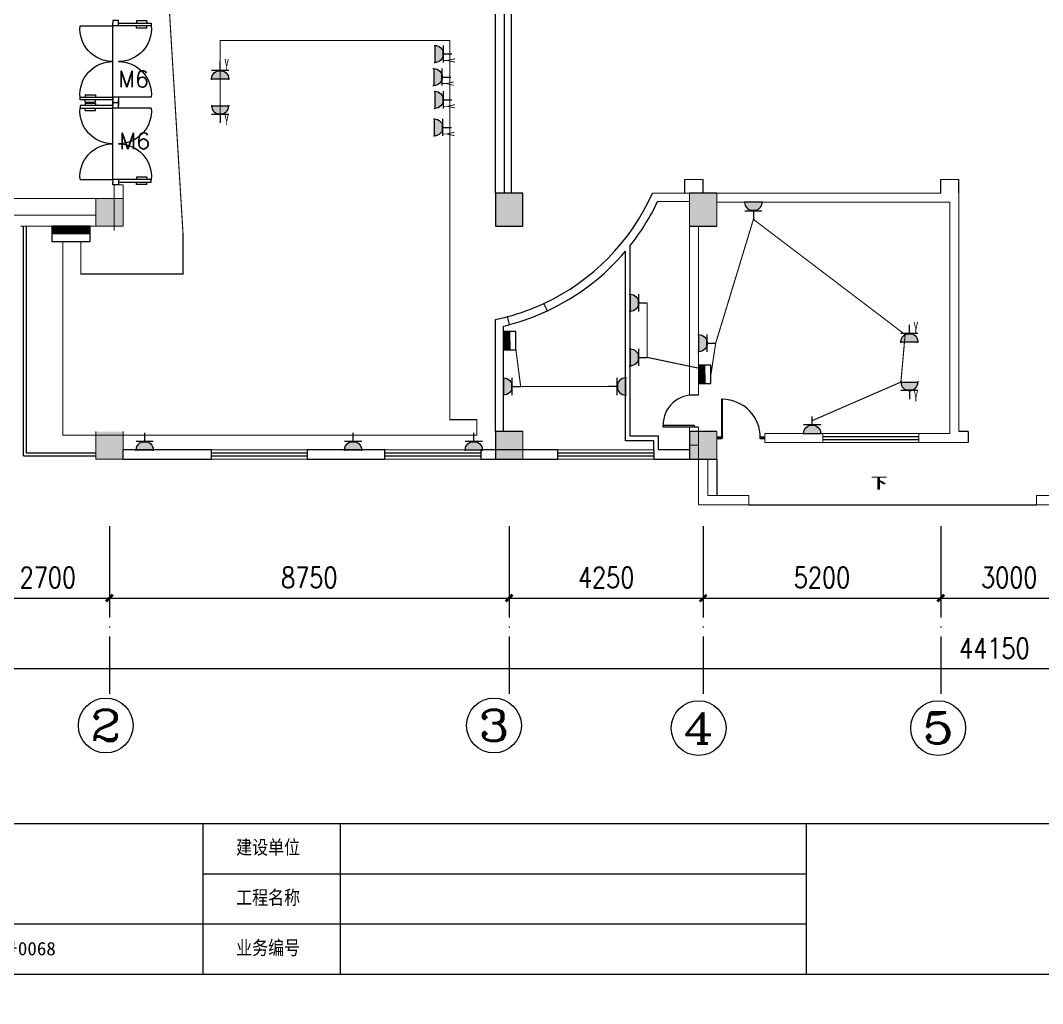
# Model space of a CAD drawing. Extents: x 1487452 to 1619693, y 165319 to 350168.
# Drawn here: x 1512356 to 1534736, y 309120 to 330640 of the extents above; entities that cross this region are included whole.
import ezdxf
from ezdxf.enums import TextEntityAlignment as Align

# ---------------------------------------------------------------- set-up
doc = ezdxf.new("R2010")
doc.units = 0
doc.header["$LTSCALE"] = 1000
doc.header["$MEASUREMENT"] = 0
doc.linetypes.add('DASH', pattern=[0.35, 0.25, -0.1])
doc.linetypes.add('DOTE', pattern=[2.42, 2, -0.2, 0.02, -0.2])
doc.layers.get('0').update_dxf_attribs({"linetype": 'CONTINUOUS'})
doc.layers.get('Defpoints').update_dxf_attribs({"linetype": 'CONTINUOUS'})
for name, color, linetype in [('AXIS', 3, 'CONTINUOUS'), ('AXIS_TEXT', 7, 'CONTINUOUS'), ('COLUMN', 9, 'CONTINUOUS'), ('Dim3', 30, 'CONTINUOUS'), ('DIME', 3, 'CONTINUOUS'), ('DOTE', 1, 'DOTE'), ('EQUIP', 3, 'CONTINUOUS'), ('FIT', 1, 'CONTINUOUS'), ('G', 4, 'CONTINUOUS'), ('PUB_TEXT', 7, 'CONTINUOUS'), ('WALL', 4, 'CONTINUOUS'), ('WORD', 2, 'CONTINUOUS')]:
    doc.layers.add(name, color=color, linetype=linetype)
doc.styles.add('-宋体', font='SimSun.ttf', dxfattribs={"width": 0.8})
doc.styles.add('_TCH_AXIS', font='COMPLEX', dxfattribs={"bigfont": 'GBCBIG'})
doc.styles.add('_TCH_DIM', font='SIMPLEX', dxfattribs={"bigfont": 'GBCBIG'})
doc.styles.add('DIM_FONT', font='SIMPLEX.shx', dxfattribs={"width": 0.8})
doc.styles.get("Standard").update_dxf_attribs({"font": 'GBENOR', "bigfont": 'GBCBIG'})
doc.styles.add('黑体', font='SIMHEI.TTF')
doc.dimstyles.new('DIMN150', dxfattribs={"dimscale": 1.5, "dimtxt": 300, "dimasz": 100, "dimexe": 250, "dimexo": 300, "dimgap": 150, "dimtad": 1, "dimdec": 0, "dimzin": 0, "dimdsep": 46, "dimtxsty": 'DIM_FONT', "dimblk": 'ARCHTICK', "dimcen": 0.09, "dimclrt": 7, "dimazin": 2, "dimtfac": 1, "dimtdec": 0, "dimtix": 1, "dimtmove": 2, "dimatfit": 3, "dimldrblk": 'ARCHTICK', "dimfxl": 1, "dimtolj": 1, "dimtzin": 0, "dimarcsym": 0})

# ---------------------------------------------------------------- blocks, each defined once
blk = doc.blocks.new('_ArchTick')
at = {"color": 0, "linetype": 'ByBlock', "const_width": 0.4}
blk.add_lwpolyline([(-0.5, -0.5), (0.5, 0.5)], dxfattribs=at)
blk = doc.blocks.new('*D54')
at = {"layer": 'AXIS', "color": 0, "linetype": 'Continuous', "lineweight": -2, "transparency": 16777216}
for p, q in [((1511606, 319121), (1511606, 317621)), ((1514306, 319121), (1514306, 317621)), ((1511606, 317996), (1514306, 317996))]:
    blk.add_line(p, q, dxfattribs=at)
at = {"layer": 'Defpoints', "color": 0, "linetype": 'Continuous', "transparency": 16777216}
for p in [(1511606, 319571), (1514306, 319571), (1514306, 317996)]:
    blk.add_point(p, dxfattribs=at)
at = {"layer": 'AXIS', "color": 0, "linetype": 'Continuous', "lineweight": -2, "transparency": 16777216, "xscale": 150, "yscale": 150, "zscale": 150, "rotation": 180}
blk.add_blockref('_ArchTick', (1511606, 317996), dxfattribs=at)
at = {"layer": 'AXIS', "color": 0, "linetype": 'Continuous', "lineweight": -2, "transparency": 16777216, "xscale": 150, "yscale": 150, "zscale": 150}
blk.add_blockref('_ArchTick', (1514306, 317996), dxfattribs=at)
at = {"layer": 'AXIS', "color": 2, "linetype": 'Continuous', "transparency": 16777216, "insert": (1512956, 318446), "char_height": 450, "attachment_point": 5, "style": 'DIM_FONT'}
blk.add_mtext('\\A1;2700', dxfattribs=at)
blk = doc.blocks.new('*D55')
at = {"layer": 'AXIS', "color": 0, "linetype": 'Continuous', "lineweight": -2, "transparency": 16777216}
for p, q in [((1514306, 319121), (1514306, 317621)), ((1523056, 319121), (1523056, 317621)), ((1514306, 317996), (1523056, 317996))]:
    blk.add_line(p, q, dxfattribs=at)
at = {"layer": 'Defpoints', "color": 0, "linetype": 'Continuous', "transparency": 16777216}
for p in [(1514306, 319571), (1523056, 319571), (1523056, 317996)]:
    blk.add_point(p, dxfattribs=at)
at = {"layer": 'AXIS', "color": 0, "linetype": 'Continuous', "lineweight": -2, "transparency": 16777216, "xscale": 150, "yscale": 150, "zscale": 150, "rotation": 180}
blk.add_blockref('_ArchTick', (1514306, 317996), dxfattribs=at)
at = {"layer": 'AXIS', "color": 0, "linetype": 'Continuous', "lineweight": -2, "transparency": 16777216, "xscale": 150, "yscale": 150, "zscale": 150}
blk.add_blockref('_ArchTick', (1523056, 317996), dxfattribs=at)
at = {"layer": 'AXIS', "color": 2, "linetype": 'Continuous', "transparency": 16777216, "insert": (1518681, 318446), "char_height": 450, "attachment_point": 5, "style": 'DIM_FONT'}
blk.add_mtext('\\A1;8750', dxfattribs=at)
blk = doc.blocks.new('*D56')
at = {"layer": 'AXIS', "color": 0, "linetype": 'Continuous', "lineweight": -2, "transparency": 16777216}
for p, q in [((1523056, 319121), (1523056, 317621)), ((1527306, 319121), (1527306, 317621)), ((1523056, 317996), (1527306, 317996))]:
    blk.add_line(p, q, dxfattribs=at)
at = {"layer": 'Defpoints', "color": 0, "linetype": 'Continuous', "transparency": 16777216}
for p in [(1523056, 319571), (1527306, 319571), (1527306, 317996)]:
    blk.add_point(p, dxfattribs=at)
at = {"layer": 'AXIS', "color": 0, "linetype": 'Continuous', "lineweight": -2, "transparency": 16777216, "xscale": 150, "yscale": 150, "zscale": 150, "rotation": 180}
blk.add_blockref('_ArchTick', (1523056, 317996), dxfattribs=at)
at = {"layer": 'AXIS', "color": 0, "linetype": 'Continuous', "lineweight": -2, "transparency": 16777216, "xscale": 150, "yscale": 150, "zscale": 150}
blk.add_blockref('_ArchTick', (1527306, 317996), dxfattribs=at)
at = {"layer": 'AXIS', "color": 2, "linetype": 'Continuous', "transparency": 16777216, "insert": (1525181, 318446), "char_height": 450, "attachment_point": 5, "style": 'DIM_FONT'}
blk.add_mtext('\\A1;4250', dxfattribs=at)
blk = doc.blocks.new('*D57')
at = {"layer": 'AXIS', "color": 0, "linetype": 'Continuous', "lineweight": -2, "transparency": 16777216}
for p, q in [((1527306, 319121), (1527306, 317621)), ((1532506, 319121), (1532506, 317621)), ((1527306, 317996), (1532506, 317996))]:
    blk.add_line(p, q, dxfattribs=at)
at = {"layer": 'Defpoints', "color": 0, "linetype": 'Continuous', "transparency": 16777216}
for p in [(1527306, 319571), (1532506, 319571), (1532506, 317996)]:
    blk.add_point(p, dxfattribs=at)
at = {"layer": 'AXIS', "color": 0, "linetype": 'Continuous', "lineweight": -2, "transparency": 16777216, "xscale": 150, "yscale": 150, "zscale": 150, "rotation": 180}
blk.add_blockref('_ArchTick', (1527306, 317996), dxfattribs=at)
at = {"layer": 'AXIS', "color": 0, "linetype": 'Continuous', "lineweight": -2, "transparency": 16777216, "xscale": 150, "yscale": 150, "zscale": 150}
blk.add_blockref('_ArchTick', (1532506, 317996), dxfattribs=at)
at = {"layer": 'AXIS', "color": 2, "linetype": 'Continuous', "transparency": 16777216, "insert": (1529906, 318446), "char_height": 450, "attachment_point": 5, "style": 'DIM_FONT'}
blk.add_mtext('\\A1;5200', dxfattribs=at)
blk = doc.blocks.new('*D58')
at = {"layer": 'AXIS', "color": 0, "linetype": 'Continuous', "lineweight": -2, "transparency": 16777216}
for p, q in [((1532506, 319121), (1532506, 317621)), ((1535506, 319121), (1535506, 317621)), ((1532506, 317996), (1535506, 317996))]:
    blk.add_line(p, q, dxfattribs=at)
at = {"layer": 'Defpoints', "color": 0, "linetype": 'Continuous', "transparency": 16777216}
for p in [(1532506, 319571), (1535506, 319571), (1535506, 317996)]:
    blk.add_point(p, dxfattribs=at)
at = {"layer": 'AXIS', "color": 0, "linetype": 'Continuous', "lineweight": -2, "transparency": 16777216, "xscale": 150, "yscale": 150, "zscale": 150, "rotation": 180}
blk.add_blockref('_ArchTick', (1532506, 317996), dxfattribs=at)
at = {"layer": 'AXIS', "color": 0, "linetype": 'Continuous', "lineweight": -2, "transparency": 16777216, "xscale": 150, "yscale": 150, "zscale": 150}
blk.add_blockref('_ArchTick', (1535506, 317996), dxfattribs=at)
at = {"layer": 'AXIS', "color": 2, "linetype": 'Continuous', "transparency": 16777216, "insert": (1534006, 318446), "char_height": 450, "attachment_point": 5, "style": 'DIM_FONT'}
blk.add_mtext('\\A1;3000', dxfattribs=at)
blk = doc.blocks.new('*D62')
at = {"layer": 'AXIS', "color": 0, "linetype": 'Continuous', "lineweight": -2, "transparency": 16777216}
for p, q in [((1511606, 319121), (1511606, 316072)), ((1555756, 319121), (1555756, 316072)), ((1555756, 316447), (1511606, 316447))]:
    blk.add_line(p, q, dxfattribs=at)
at = {"layer": 'Defpoints', "color": 0, "linetype": 'Continuous', "transparency": 16777216}
for p in [(1511606, 319571), (1555756, 319571), (1511606, 316447)]:
    blk.add_point(p, dxfattribs=at)
at = {"layer": 'AXIS', "color": 0, "linetype": 'Continuous', "lineweight": -2, "transparency": 16777216, "xscale": 150, "yscale": 150, "zscale": 150, "rotation": 180}
blk.add_blockref('_ArchTick', (1511606, 316447), dxfattribs=at)
at = {"layer": 'AXIS', "color": 0, "linetype": 'Continuous', "lineweight": -2, "transparency": 16777216, "xscale": 150, "yscale": 150, "zscale": 150}
blk.add_blockref('_ArchTick', (1555756, 316447), dxfattribs=at)
at = {"layer": 'AXIS', "color": 2, "linetype": 'Continuous', "transparency": 16777216, "insert": (1533681, 316897), "char_height": 450, "attachment_point": 5, "style": 'DIM_FONT'}
blk.add_mtext('\\A1;44150', dxfattribs=at)
blk = doc.blocks.new('L0000CG0')
at = {"layer": 'WORD', "style": '黑体', "width": 1.043383}
blk.add_text('建筑装饰设计甲级        编号0068', height=274.62, dxfattribs=at).set_placement((0, -56), align=Align.BOTTOM_LEFT)
blk = doc.blocks.new('_LINKPT1')
blk.add_line((0, 0), (0, 0))
blk = doc.blocks.new('M_X23')
for p, q in [((-0.5, 1.05), (-0.5, 1)), ((-0.5, 1), (0.5, 1)), ((0.5, 1.05), (0.5, 1)), ((0.5, 0.5), (-0.5, 0.5)), ((0, 0.5), (0, 0))]:
    blk.add_line(p, q)
blk.add_arc((0, 1), 0.5, 180, 0)
for points in [[(0.433, 0.75), (-0.433, 0.75), (0.5, 1), (-0.5, 1)], [(0.25, 0.567), (-0.25, 0.567), (0.433, 0.75), (-0.433, 0.75)], [(0, 0.5), (0, 0.5), (0.25, 0.567), (-0.25, 0.567)]]:
    blk.add_solid(points)
blk.add_blockref('_LINKPT1', (0.001, 0))
at = {"width": 0.8, "flags": 9}
blk.add_attdef('A', (0, 0), '', height=0.00002, dxfattribs=at)
blk = doc.blocks.new('A$C3A87561D')
at = {"layer": 'EQUIP'}
for p, q in [((269, 400), (0, 400)), ((0, 400), (0, 0)), ((143, 0), (134, 400)), ((269, 0), (269, 400)), ((0, 0), (269, 0))]:
    blk.add_line(p, q, dxfattribs=at)
at = {"layer": 'EQUIP', "const_width": 134}
blk.add_lwpolyline([(202, 0), (202, 400)], dxfattribs=at)
at = {"layer": 'EQUIP', "xscale": 448.0338913681917, "yscale": 448.0338913681917, "zscale": 448.0338913681917, "rotation": 90}
for p in [(134, 400), (0, 64), (269, 64)]:
    blk.add_blockref('_LINKPT1', p, dxfattribs=at)
at = {"layer": 'EQUIP', "width": 0.8, "flags": 9}
blk.add_attdef('A', (269, 64), '', height=0.0134, rotation=90, dxfattribs=at)
blk.add_attdef('A', (269, 64), '', height=0.0134, rotation=90, dxfattribs=at)
blk = doc.blocks.new('*X24')
at = {"color": 0}
for p, q in [((-250, 33), (-183, 100)), ((-250, 68), (-218, 100)), ((-247, 0), (-147, 100)), ((-212, 0), (-112, 100)), ((-177, 0), (-77, 100)), ((-141, 0), (-41, 100)), ((-106, 0), (-6, 100)), ((-71, 0), (29, 100)), ((-35, 0), (65, 100)), ((0, 0), (100, 100)), ((35, 0), (135, 100)), ((71, 0), (171, 100)), ((106, 0), (206, 100)), ((141, 0), (241, 100)), ((177, 0), (250, 73)), ((212, 0), (250, 38)), ((247, 0), (250, 3))]:
    blk.add_line(p, q, dxfattribs=at)
blk = doc.blocks.new('M_Z1')
for p, q in [((-0.75, 0.6), (-0.75, 0)), ((0.75, 0.6), (-0.75, 0.6)), ((0.75, 0), (0.75, 0.6)), ((-0.75, 0.3), (0.75, 0.3)), ((-0.75, 0), (0.75, 0))]:
    blk.add_line(p, q)
at = {"const_width": 0.3}
blk.add_lwpolyline([(-0.75, 0.15), (0.75, 0.15)], dxfattribs=at)
for p in [(0, 0.6), (-0.75, 0.3), (0, 0), (0.75, 0.3)]:
    blk.add_blockref('_LINKPT1', p)
at = {"xscale": 0.003, "yscale": 0.003, "zscale": 0.003}
blk.add_blockref('*X24', (0, 0), dxfattribs=at)
at = {"width": 0.8, "flags": 9}
blk.add_attdef('A', (0, 0), '', height=0.00003, dxfattribs=at)
blk.add_attdef('A', (0, 0), '', height=0.00003, dxfattribs=at)

msp = doc.modelspace()

# ---------------------------------------------------------------- hatches: boundary and pattern name
at = {"lineweight": 13}
for points in [[(1527006, 326139.8), (1527606, 326139.8), (1527606, 326859.8), (1527006, 326859.8)], [(1514006, 326139.8), (1514606, 326139.8), (1514606, 326739.8), (1514006, 326739.8)], [(1514006, 321039.8), (1514606, 321039.8), (1514606, 321639.8), (1514006, 321639.8)], [(1514006, 321039.8), (1514606, 321039.8), (1514606, 321639.8), (1514006, 321639.8)], [(1522756, 321039.8), (1523356, 321039.8), (1523356, 321639.8), (1522756, 321639.8)], [(1522756, 321039.8), (1523356, 321039.8), (1523356, 321639.8), (1522756, 321639.8)], [(1527006, 321039.8), (1527606, 321039.8), (1527606, 321639.8), (1527006, 321639.8)], [(1527006, 321039.8), (1527606, 321039.8), (1527606, 321639.8), (1527006, 321639.8)]]:
    msp.add_hatch(color=256, dxfattribs=at).paths.add_polyline_path(points)
at = {"layer": 'Dim3', "ltscale": 0.4}
msp.add_hatch(color=7, dxfattribs=at).paths.add_polyline_path([(1522756, 326139.8), (1523356, 326139.8), (1523356, 326859.8), (1522756, 326859.8)])
h = msp.add_hatch(dxfattribs=at)
h.set_pattern_fill('ANSI34', color=250, scale=50, style=0)
h.set_pattern_definition([(45, (1113513.233, 168078.913), (-26.5165043, 26.5165043), []), (45, (1113522.07, 168078.913), (-26.5165043, 26.5165043), []), (45, (1113530.91, 168078.913), (-26.5165043, 26.5165043), []), (45, (1113539.75, 168078.913), (-26.5165043, 26.5165043), [])])
h.paths.add_polyline_path([(1527706, 321479.8), (1527706, 321519.8), (1527606, 321519.8), (1527606, 321479.8)])
h.paths.add_polyline_path([(1528656, 321519.8), (1528556, 321519.8, -0.0059511), (1528556, 321499.8), (1528556, 321479.8), (1528656, 321479.8)])

# ---------------------------------------------------------------- linework, layer by layer
at = {"lineweight": 13}
for p, q in [((1514606, 327040), (1514406, 327040)), ((1514406, 327040), (1514406, 326039.8)), ((1514606, 326279.8), (1514606, 327040)), ((1526906, 327159.8), (1527306, 327159.8)), ((1532506, 327159.8), (1532906, 327159.8)), ((1526194.9, 326859.8), (1527006, 326859.8)), ((1527006, 326859.8), (1527006, 326139.8)), ((1527606, 326139.8), (1527606, 326859.8)), ((1532506, 326859.8), (1527606, 326859.8)), ((1532906, 321639.8), (1532906, 326859.8)), ((1514006, 326739.8), (1511606, 326739.8)), ((1514606, 326739.8), (1514006, 326739.8)), ((1514006, 326739.8), (1514006, 326139.8)), ((1514606, 326139.8), (1514606, 326739.8)), ((1526310.1, 326679.8), (1527006, 326679.8)), ((1532706, 326659.8), (1527606, 326659.8)), ((1532706, 326659.8), (1532706, 321599.8)), ((1512555.9, 326379.8), (1511805.9, 326379.8)), ((1512555.9, 326379.8), (1514006, 326379.8)), ((1514006, 326139.8), (1512355.9, 326139.8)), ((1514006, 326139.8), (1514606, 326139.8)), ((1527006, 322439.8), (1527006, 326139.8)), ((1527205.9, 322439.8), (1527205.9, 326139.8)), ((1514006, 321639.8), (1514006, 321039.8)), ((1514006, 321639.8), (1514006, 321039.8)), ((1514606, 321039.8), (1514606, 321639.8)), ((1514606, 321039.8), (1514606, 321639.8)), ((1523356, 321039.8), (1523356, 321639.8)), ((1523356, 321039.8), (1523356, 321639.8)), ((1527006, 321639.8), (1527006, 321739.8)), ((1527006, 321639.8), (1527006, 321739.8)), ((1527205.9, 320039.8), (1527205.9, 321739.8)), ((1527205.9, 320039.8), (1527205.9, 321739.8)), ((1527606, 321039.8), (1527606, 321639.8)), ((1527606, 321039.8), (1527606, 321639.8)), ((1528656, 321399.8), (1528656, 321599.8)), ((1529925.9, 321599.8), (1528656, 321599.8)), ((1528656, 321399.8), (1529925.9, 321399.8)), ((1529925.9, 321399.8), (1529925.9, 321599.8)), ((1532025.9, 321599.8), (1532025.9, 321399.8)), ((1532706, 321599.8), (1532025.9, 321599.8)), ((1532025.9, 321399.8), (1533106, 321399.8)), ((1532706, 321599.8), (1532196, 321599.8)), ((1532196, 321399.8), (1533106, 321399.8)), ((1522756, 321239.8), (1522756, 321039.8)), ((1527205.9, 321339.8), (1527006, 321339.8)), ((1527205.9, 321339.8), (1527006, 321339.8)), ((1527006, 321039.8), (1527006, 321239.8)), ((1527006, 321039.8), (1527006, 321239.8)), ((1514006, 321039.8), (1514606, 321039.8)), ((1514006, 321039.8), (1514606, 321039.8)), ((1527405.9, 320239.8), (1527405.9, 321039.8)), ((1527405.9, 320239.8), (1527405.9, 321039.8)), ((1528305.9, 320039.8), (1527205.9, 320039.8)), ((1528305.9, 320239.8), (1527405.9, 320239.8)), ((1528305.9, 320039.8), (1528305.9, 320239.8)), ((1534605.9, 320239.8), (1535405.9, 320239.8)), ((1534605.9, 320239.8), (1534605.9, 320039.8)), ((1534605.9, 320239.8), (1535405.9, 320239.8)), ((1534605.9, 320239.8), (1534605.9, 320039.8)), ((1534605.9, 320039.8), (1535605.9, 320039.8)), ((1534605.9, 320039.8), (1535605.9, 320039.8))]:
    msp.add_line(p, q, dxfattribs=at)
at = {"color": 251, "lineweight": 13}
for p, q in [((1529925.9, 321599.8), (1532025.9, 321599.8)), ((1532025.9, 321399.8), (1529925.9, 321399.8)), ((1518635.9, 321239.8), (1516535.9, 321239.8)), ((1522435.9, 321239.8), (1520335.9, 321239.8)), ((1526225.9, 321239.8), (1524125.9, 321239.8)), ((1518635.9, 321039.8), (1516535.9, 321039.8)), ((1522435.9, 321039.8), (1520335.9, 321039.8)), ((1526225.9, 321039.8), (1524125.9, 321039.8))]:
    msp.add_line(p, q, dxfattribs=at)
at = {"color": 4}
for p, q in [((1504252.2, 313061.8), (1561972.5, 313061.8)), ((1516347.5, 313061.8), (1516347.5, 309763.5)), ((1519358, 313061.8), (1519358, 309763.5)), ((1529556.8, 313061.8), (1529556.8, 309763.5)), ((1516347.5, 311962.4), (1529556.8, 311962.4)), ((1504252.2, 310862.9), (1529556.8, 310862.9))]:
    msp.add_line(p, q, dxfattribs=at)
at = {"color": 7}
msp.add_line((1504252.2, 309763.5), (1561972.5, 309763.5), dxfattribs=at)
msp.add_lwpolyline([(1504252.2, 269359.3), (1504252.2, 309763.5), (1561972.5, 309763.5)], dxfattribs=at)
at = {"layer": 'AXIS', "linetype": 'Continuous'}
for centre in [(1514223.6, 315207.2), (1522723.6, 315207.2), (1527204.7, 315149.2), (1532450.4, 315149.2)]:
    msp.add_circle(centre, 600, dxfattribs=at)
at = {"layer": 'COLUMN', "linetype": 'Continuous'}
for p, q in [((1527606, 326859.8), (1527006, 326859.8)), ((1527006, 326139.8), (1527606, 326139.8)), ((1527205.9, 322439.8), (1527006, 322439.8)), ((1523356, 321639.8), (1522756, 321639.8)), ((1522756, 321639.8), (1522756, 321039.8)), ((1523356, 321639.8), (1522756, 321639.8)), ((1522756, 321639.8), (1522756, 321039.8)), ((1527205.9, 321739.8), (1527006, 321739.8)), ((1527205.9, 321739.8), (1527006, 321739.8)), ((1527606, 321639.8), (1527006, 321639.8)), ((1527006, 321639.8), (1527006, 321039.8)), ((1527606, 321639.8), (1527006, 321639.8)), ((1527006, 321639.8), (1527006, 321039.8)), ((1522756, 321039.8), (1523356, 321039.8)), ((1522756, 321039.8), (1523356, 321039.8)), ((1527205.9, 321039.8), (1527606, 321039.8)), ((1527205.9, 321039.8), (1527606, 321039.8))]:
    msp.add_line(p, q, dxfattribs=at)
at = {"layer": 'Dim3', "color": 7, "ltscale": 0.4}
for p, q in [((1522756, 326859.8), (1522756, 331139.8)), ((1522955.5, 326859.8), (1522955.5, 331139.8)), ((1523356, 326859.8), (1522756, 326859.8)), ((1522756, 326859.8), (1522756, 326139.8)), ((1523356, 326139.8), (1523356, 326859.8)), ((1522756, 326139.8), (1523356, 326139.8)), ((1525705.9, 321539.8), (1525705.9, 325711.5)), ((1525605.9, 321439.8), (1525605.9, 325589.6)), ((1522756, 321639.8), (1522756, 324093.4)), ((1522936, 321639.8), (1522936, 323949.2)), ((1526225.9, 321439.8), (1525605.9, 321439.8)), ((1526325.9, 321539.8), (1525705.9, 321539.8)), ((1526225.9, 321239.8), (1526225.9, 321439.8)), ((1526325.9, 321239.8), (1526325.9, 321539.8)), ((1516535.9, 321239.8), (1514606, 321239.8)), ((1516535.9, 321039.8), (1516535.9, 321239.8)), ((1518635.9, 321239.8), (1518635.9, 321039.8)), ((1520335.9, 321239.8), (1518635.9, 321239.8)), ((1520335.9, 321039.8), (1520335.9, 321239.8)), ((1522435.9, 321239.8), (1522435.9, 321039.8)), ((1524125.9, 321239.8), (1522435.9, 321239.8)), ((1524125.9, 321039.8), (1524125.9, 321239.8)), ((1526225.9, 321239.8), (1526225.9, 321039.8)), ((1527006, 321239.8), (1526325.9, 321239.8)), ((1514606, 321039.8), (1516535.9, 321039.8)), ((1518635.9, 321039.8), (1520335.9, 321039.8)), ((1522435.9, 321039.8), (1524125.9, 321039.8)), ((1526225.9, 321039.8), (1527405.9, 321039.8))]:
    msp.add_line(p, q, dxfattribs=at)
at = {"layer": 'Dim3', "color": 251, "ltscale": 0.4}
for p, q in [((1523105.5, 326859.8), (1523105.5, 331139.8)), ((1514381, 327160), (1514381, 330520)), ((1512425.9, 321109.8), (1512425.9, 326139.8)), ((1512485.9, 321169.8), (1512485.9, 326139.8)), ((1527706, 321519.8), (1527606, 321519.8)), ((1527706, 321479.8), (1527606, 321479.8)), ((1527706, 321479.8), (1527706, 321519.8)), ((1528556, 321479.8), (1528556, 321519.8)), ((1528656, 321519.8), (1528556, 321519.8)), ((1528656, 321479.8), (1528556, 321479.8)), ((1514006, 321169.8), (1512485.9, 321169.8)), ((1512425.9, 321109.8), (1514006, 321109.8)), ((1527606, 321039.8), (1527606, 320239.8)), ((1528305.9, 320039.8), (1534605.9, 320039.8)), ((1528305.9, 320039.8), (1534605.9, 320039.8))]:
    msp.add_line(p, q, dxfattribs=at)
at = {"layer": 'Dim3', "color": 251, "ltscale": 0.4, "extrusion": (0, 0, -1)}
for p, q in [((1514381, 330640), (1514381, 330640)), ((1514501, 330640), (1514381, 330640)), ((1514381, 330640), (1514381, 330580)), ((1514381, 330520), (1514381, 330580)), ((1514501, 330520), (1514501, 330640)), ((1514501, 330640), (1514501, 330640)), ((1514501, 330580), (1515221, 330580)), ((1514501, 330520), (1514501, 330580)), ((1515125.3, 330630.8), (1514894.4, 330630.8)), ((1514894.4, 330630.8), (1514894.4, 330580)), ((1515125.3, 330630.8), (1515125.3, 330580)), ((1515221, 330580), (1515221, 330520)), ((1513661, 330520), (1514381, 330520)), ((1514501, 330520), (1514381, 330520)), ((1515221, 330520), (1514501, 330520)), ((1514894.4, 330469.3), (1514894.4, 330520)), ((1515125.3, 330469.3), (1514894.4, 330469.3)), ((1515125.3, 330469.3), (1515125.3, 330520)), ((1513771.4, 329010.8), (1514002.2, 329010.8)), ((1513771.4, 329010.8), (1513771.4, 328960)), ((1514002.2, 329010.8), (1514002.2, 328960)), ((1513661, 328960), (1514381, 328960)), ((1513661, 328900), (1513661, 328960)), ((1514381, 328900), (1513661, 328900)), ((1514381, 328780), (1513661, 328780)), ((1513661, 328780), (1513661, 328720)), ((1513771.4, 328849.3), (1513771.4, 328900)), ((1513771.4, 328849.3), (1514002.2, 328849.3)), ((1513771.4, 328830.8), (1514002.2, 328830.8)), ((1513771.4, 328830.8), (1513771.4, 328780)), ((1514002.2, 328849.3), (1514002.2, 328900)), ((1514002.2, 328830.8), (1514002.2, 328780)), ((1514501, 328960), (1514381, 328960)), ((1514381, 328960), (1514381, 328840)), ((1514381, 328960), (1514381, 328900)), ((1514381, 328840), (1514381, 328900)), ((1514381, 328720), (1514381, 328840)), ((1514381, 328840), (1514381, 328840)), ((1514501, 328840), (1514381, 328840)), ((1514381, 328840), (1514381, 328780)), ((1514381, 328840), (1514381, 328840)), ((1514501, 328840), (1514381, 328840)), ((1514381, 328720), (1514381, 328780)), ((1515221, 328960), (1514501, 328960)), ((1514501, 328960), (1514501, 328900)), ((1514501, 328960), (1514501, 328840)), ((1514501, 328840), (1514501, 328900)), ((1514501, 328840), (1514501, 328780)), ((1514501, 328720), (1514501, 328840)), ((1514501, 328840), (1514501, 328840)), ((1514501, 328840), (1514501, 328840)), ((1514501, 328720), (1514501, 328780)), ((1513661, 328720), (1514381, 328720)), ((1513771.4, 328669.3), (1513771.4, 328720)), ((1513771.4, 328669.3), (1514002.2, 328669.3)), ((1514002.2, 328669.3), (1514002.2, 328720)), ((1514501, 328720), (1514381, 328720)), ((1515221, 328720), (1514501, 328720)), ((1515125.3, 327210.8), (1514894.4, 327210.8)), ((1514894.4, 327210.8), (1514894.4, 327160)), ((1515125.3, 327210.8), (1515125.3, 327160)), ((1513661, 327160), (1514381, 327160)), ((1514501, 327160), (1514381, 327160)), ((1514381, 327160), (1514381, 327100)), ((1514381, 327040), (1514381, 327100)), ((1514381, 327040), (1514381, 327040)), ((1514501, 327040), (1514381, 327040)), ((1515221, 327160), (1514501, 327160)), ((1514501, 327160), (1514501, 327100)), ((1514501, 327160), (1514501, 327040)), ((1514501, 327100), (1515221, 327100)), ((1514501, 327040), (1514501, 327040)), ((1514894.4, 327049.3), (1514894.4, 327100)), ((1515125.3, 327049.3), (1514894.4, 327049.3)), ((1515125.3, 327049.3), (1515125.3, 327100)), ((1515221, 327100), (1515221, 327160))]:
    msp.add_line(p, q, dxfattribs=at)
at = {"layer": 'Dim3', "color": 250, "ltscale": 0.4}
for p, q in [((1529925.9, 321532.8), (1532025.9, 321532.8)), ((1529925.9, 321466.8), (1532025.9, 321466.8)), ((1516535.9, 321173.1), (1518635.9, 321173.1)), ((1520335.9, 321173.1), (1522435.9, 321173.1)), ((1524125.9, 321173.1), (1526225.9, 321173.1)), ((1516535.9, 321106.4), (1518635.9, 321106.4)), ((1520335.9, 321106.4), (1522435.9, 321106.4)), ((1524125.9, 321106.4), (1526225.9, 321106.4))]:
    msp.add_line(p, q, dxfattribs=at)
at = {"layer": 'Dim3', "color": 251, "ltscale": 0.4}
for points in [[(1527706, 321499.9), (1527726, 321499.9), (1527726, 322349.9), (1527706, 322349.9)], [(1527106, 321779.8), (1527106, 321739.8), (1526428.7, 321739.8), (1526428.7, 321779.8)]]:
    msp.add_lwpolyline(points, close=True, dxfattribs=at)
at = {"layer": 'Dim3', "color": 250, "ltscale": 0.4, "extrusion": (0, 0, -1)}
for centre, start, end in [((-1514378.4, 330460), 269.80068, 4.78054), ((-1514503.5, 330460), 175.21946, 270.19932), ((-1514378.4, 329020), 355.21946, 90.19932), ((-1514503.5, 329020), 89.80068, 184.78054), ((-1514378.4, 328660), 269.80068, 4.78054), ((-1514503.5, 328660), 175.21946, 270.19932), ((-1514378.4, 327220), 355.21946, 90.19932), ((-1514503.5, 327220), 89.80068, 184.78054)]:
    msp.add_arc(centre, 720, start, end, dxfattribs=at)
at = {"layer": 'Dim3', "color": 7, "ltscale": 0.4}
for radius, start, end in [(4847.7, 294.99037, 335.8929), (5027.7, 321.52215, 334.5564), (5027.7, 294.99037, 319.72574)]:
    msp.add_arc((1521770, 328839.8), radius, start, end, dxfattribs=at)
at = {"layer": 'Dim3', "color": 250, "ltscale": 0.4}
for centre, radius, start, end in [((1521770, 328839.8), 4847.7, 284.93928, 294.99037), ((1521770, 328839.8), 5027.7, 284.93928, 294.99037), ((1527086.3, 321784.4), 657.6, 85.31101, 180.40058), ((1527715.8, 321509.8), 840.2, 359.31806, 89.30794)]:
    msp.add_arc(centre, radius, start, end, dxfattribs=at)
at = {"layer": 'Dim3', "color": 0, "ltscale": 0.4}
for radius, start in [(4847.7, 281.7348), (5027.7, 283.4091)]:
    msp.add_arc((1521770, 328839.8), radius, start, 284.93928, dxfattribs=at)
at = {"layer": 'DIME', "color": 0, "ltscale": 0.4}
for p, q in [((1526906, 326859.8), (1526906, 327159.8)), ((1527306, 326859.8), (1527306, 327159.8)), ((1532506, 326859.8), (1532506, 327159.8)), ((1532906, 326859.8), (1532906, 327159.8)), ((1523894.1, 324282.8), (1523818, 324445.9)), ((1523066.1, 323982), (1523019.7, 324156)), ((1533106, 321639.8), (1532906, 321639.8)), ((1533106, 321639.8), (1533106, 321399.8))]:
    msp.add_line(p, q, dxfattribs=at)
at = {"layer": 'DOTE', "color": 3, "linetype": 'DOTE'}
for p, q in [((1514306, 319571.4), (1514306, 315902)), ((1523056, 319571.4), (1523056, 315902)), ((1527306, 319571.4), (1527306, 315902)), ((1532506, 319571.4), (1532506, 315902))]:
    msp.add_line(p, q, dxfattribs=at)
at = {"layer": 'FIT', "color": 1, "ltscale": 0.4, "const_width": 24}
msp.add_lwpolyline([(1516728.8, 328395.6), (1516728.8, 330202.9), (1521760.1, 330202.9), (1521760.1, 321901.4), (1522348, 321901.4), (1522348, 321560.1), (1513282.3, 321560.1), (1513282.3, 325803.7)], dxfattribs=at)
at = {"layer": 'G', "color": 1, "ltscale": 0.4, "const_width": 24}
for points in [[(1514806.6, 336544.7), (1522382.6, 336352.2), (1522382.6, 337577.6), (1514620.1, 337683), (1513590.1, 332131.8), (1515559.9, 331794.8), (1515915.8, 325971.8)], [(1529691.5, 321879.8), (1531633.7, 322723.9), (1531727.1, 323763.1), (1528404.7, 326286.4), (1527579.3, 323575.7), (1527474.8, 322892.7)], [(1515915.8, 325971.8), (1515915.8, 325090.2), (1513678.9, 325090.2), (1513678.9, 325803.7)], [(1526079.3, 324459.1), (1526079.3, 323264.9), (1527205.9, 323028.8)], [(1525232.6, 322626.7), (1523309.3, 322626.7), (1523204.8, 323428.4)]]:
    msp.add_lwpolyline(points, dxfattribs=at)
at = {"layer": 'WALL', "color": 7, "linetype": 'Continuous'}
for p, q in [((1514606, 321039.8), (1514606, 321239.8)), ((1514606, 321239.8), (1514606, 321239.8)), ((1514606, 321039.8), (1514606, 321039.8))]:
    msp.add_line(p, q, dxfattribs=at)

# ---------------------------------------------------------------- block references
at = {"xscale": 1.065325052119944, "yscale": 1.065325052174522, "zscale": 0.7102167012385392}
msp.add_blockref('L0000CG0', (1506474.8, 310148.4), dxfattribs=at)
at = {"layer": 'EQUIP'}
for name, p, xscale, yscale, zscale, rotation in [('M_X23', (1521803.9, 329906), -373.3615761389956, 373.3615761413239, 373.3615761401982, 89.99999999999999), ('M_X23', (1516728.8, 329732.6), -373.3615761389956, 373.3615761413239, 373.3615761401982, 180), ('M_X23', (1521777.6, 329399.9), -373.3615761389956, 373.3615761413239, 373.3615761401982, 89.99999999999999), ('M_X23', (1521803.9, 328902.8), -373.3615761389956, 373.3615761413239, 373.3615761401982, 89.99999999999999), ('M_X23', (1521790.8, 328297.5), -373.3615761389956, 373.3615761413239, 373.3615761401982, 89.99999999999999), ('M_Z1', (1513461.2, 326139.8), 560.0423642084933, 560.0423642119858, 560.0423642102973, 180), ('M_X23', (1526079.3, 324459.2), -373.3615761389956, 373.3615761413239, 373.3615761401982, 90), ('M_X23', (1531820.4, 323974.8), -373.3615761389956, 373.3615761413239, 373.3615761401982, 180), ('M_X23', (1527579.3, 323575.7), -373.3615761389956, 373.3615761413239, 373.3615761401982, 89.99999999999999), ('M_X23', (1526079.3, 323265.1), -373.3615761389956, 373.3615761413239, 373.3615761401982, 90), ('M_X23', (1523309.3, 322626.8), -373.3615761389956, 373.3615761413239, 373.3615761401982, 89.99999999999999), ('M_X23', (1525232.6, 322626.8), 373.3615761389956, 373.3615761413239, 373.3615761401982, 270), ('M_X23', (1529691.5, 321973.1), -373.3615761389956, 373.3615761413239, 373.3615761401982, 180), ('M_X23', (1515077.5, 321613.1), -373.3615761389956, 373.3615761413239, 373.3615761401982, 180), ('M_X23', (1519640.7, 321613.1), -373.3615761389956, 373.3615761413239, 373.3615761401982, 180), ('M_X23', (1522283.6, 321613.1), -373.3615761389956, 373.3615761413239, 373.3615761401982, 180)]:
    msp.add_blockref(name, p, dxfattribs=dict(at, xscale=xscale, yscale=yscale, zscale=zscale, rotation=rotation))
at = {"layer": 'EQUIP', "yscale": 373.3615761413239, "zscale": 373.3615761401982}
for p, xscale in [((1516728.8, 328395.6), 373.3615761389956), ((1528404.7, 326286.4), -373.3615761389956), ((1531820.4, 322350.5), 373.3615761389956)]:
    msp.add_blockref('M_X23', p, dxfattribs=dict(at, xscale=xscale))
at = {"layer": 'FIT', "color": 1, "ltscale": 0.4, "rotation": 180}
for p in [(1523204.8, 323828.4), (1527474.8, 323092.7)]:
    msp.add_blockref('A$C3A87561D', p, dxfattribs=at)

# ---------------------------------------------------------------- texts
at = {"color": 2, "style": '黑体', "width": 0.834707}
for s, p in [('建设单位', (1517079.2, 312295.8)), ('工程名称', (1517079.2, 311196.4)), ('业务编号', (1517079.2, 310096.9))]:
    msp.add_text(s, height=307.19, dxfattribs=at).set_placement(p, align=Align.BOTTOM_LEFT)
at = {"layer": 'AXIS_TEXT', "color": 2, "linetype": 'Continuous', "style": '_TCH_AXIS'}
for s, width, p, p2 in [('2', 1.5, (1513884.2, 314867.8), (1514563, 314867.8)), ('3', 1.5, (1522384.2, 314867.8), (1523063, 314867.8)), ('4', 1.3125, (1526865.2, 314809.8), (1527544.1, 314809.8)), ('5', 1.5, (1532111, 314809.8), (1532789.8, 314809.8))]:
    msp.add_text(s, height=678.8, dxfattribs=dict(at, width=width)).set_placement(p, p2, align=Align.FIT)
at = {"layer": 'Dim3', "color": 251, "ltscale": 0.4, "style": '_TCH_DIM'}
for p in [(1514498.1, 329178.9), (1514522, 327824.1)]:
    msp.add_text('M6', height=357.45, dxfattribs=at).set_placement(p)
at = {"layer": 'PUB_TEXT', "linetype": 'DASH', "style": '-宋体', "width": 0.6}
for p in [(1516819.2, 329544.7), (1516819.2, 328341.2), (1531910.8, 323786.9), (1531910.8, 322296.1)]:
    msp.add_text('Y', height=255, dxfattribs=at).set_placement(p)
for p in [(1521616.1, 329815.7), (1521589.8, 329309.5), (1521616.1, 328812.5), (1521602.9, 328207.2)]:
    msp.add_text('Y', height=255, rotation=270, dxfattribs=at).set_placement(p)
at = {"layer": 'WALL', "color": 0, "linetype": 'Continuous', "style": '黑体'}
for p in [(1530973, 320398.2), (1531003, 320398.2)]:
    msp.add_text('下', height=245.8, dxfattribs=at).set_placement(p)

# ---------------------------------------------------------------- dimensions: what is measured, and where the dimension line sits
at = {"layer": 'AXIS', "linetype": 'Continuous'}
for base, p1, p2, picture, middle in [((1514306, 317995.5), (1511606, 319571.4), (1514306, 319571.4), '*D54', (1512956, 318445.5)), ((1511606, 316446.7), (1555756, 319571.4), (1511606, 319571.4), '*D62', (1533681, 316896.7)), ((1523056, 317995.5), (1514306, 319571.4), (1523056, 319571.4), '*D55', (1518681, 318445.5)), ((1527306, 317995.5), (1523056, 319571.4), (1527306, 319571.4), '*D56', (1525181, 318445.5)), ((1532506, 317995.5), (1527306, 319571.4), (1532506, 319571.4), '*D57', (1529906, 318445.5)), ((1535506, 317995.5), (1532506, 319571.4), (1535506, 319571.4), '*D58', (1534006, 318445.5))]:
    dim = msp.add_linear_dim(base=base, p1=p1, p2=p2, dimstyle='DIMN150', override={"dimclrt": 2}, dxfattribs=at)
    dim.commit()
    dim.dimension.update_dxf_attribs({"geometry": picture, "text_midpoint": middle})

doc.saveas('drawing.dxf')
